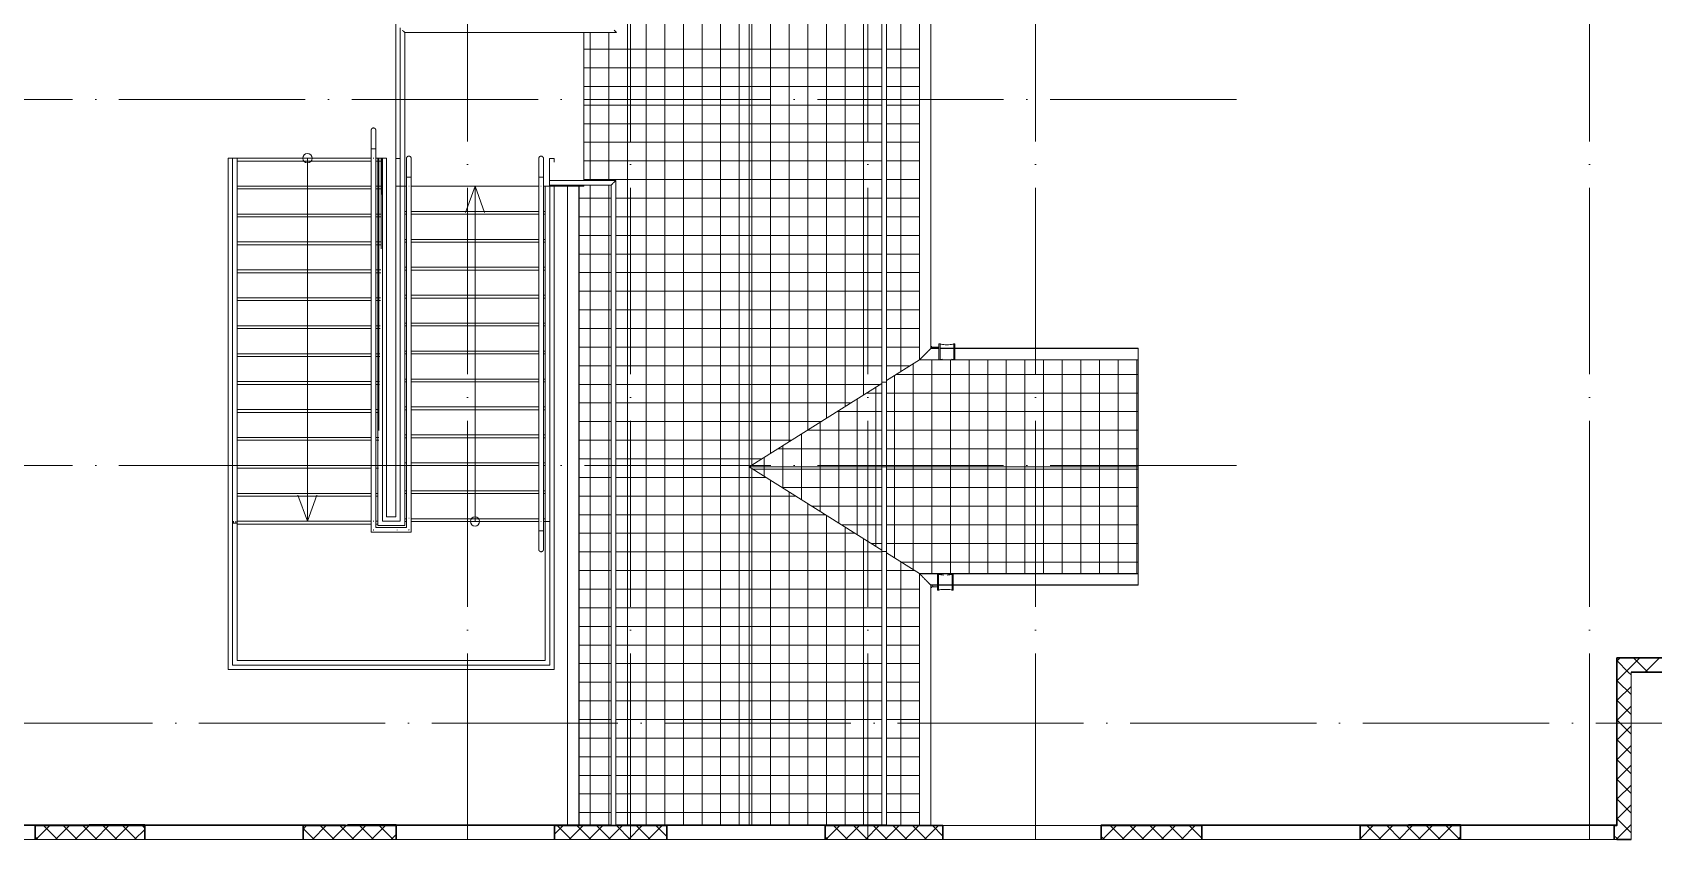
# Model space of a CAD drawing. Header units: millimetres. Extents: x -88595 to 880822, y -1054509 to -148035.
# Drawn here: x 410340 to 427750, y -267502 to -258832 of the extents above; entities that cross this region are included whole.
import ezdxf

# ---------------------------------------------------------------- set-up
doc = ezdxf.new("R2010")
doc.units = ezdxf.units.MM
doc.linetypes.add('ADSK_Линия сетки', pattern=[25, 20, -2.5, 0, -2.5])
for name, color, linetype, lineweight in [('Аннотация', 7, 'Continuous', 20), ('Крыша', 7, 'Continuous', 9), ('Крыша штриховка', 7, 'Continuous', 9), ('Лестницы', 7, 'Continuous', 9), ('Обобщенные модели', 7, 'Continuous', 18), ('Оборудование', 7, 'Continuous', 18), ('Ограждение', 7, 'Continuous', 9), ('Оси', 7, 'Continuous', 9), ('Перекрытие', 7, 'Continuous', 18), ('Стены внутренние', 7, 'Continuous', 18), ('Стены наружные', 7, 'Continuous', 18), ('Стены штриховка', 7, 'Continuous', 9), ('Узлы', 7, 'Continuous', 18)]:
    doc.layers.add(name, color=color, linetype=linetype, lineweight=lineweight)

# ---------------------------------------------------------------- blocks, each defined once
blk = doc.blocks.new('3 этаж')
at = {"layer": 'Аннотация', "lineweight": 20}
for p, q in [((426974, 665941), (426871, 665659)), ((426974, 665941), (427076, 665659)), ((425174, 662343), (425071, 662625)), ((425174, 662343), (425276, 662625))]:
    blk.add_line(p, q, dxfattribs=at)
for centre in [(425174, 666243), (426974, 662341)]:
    blk.add_circle(centre, 50, dxfattribs=at)
at = {"layer": 'Крыша'}
for p, q in [((431746, 674772), (431746, 664076)), ((431748, 674772), (431748, 664078)), ((431869, 674772), (431869, 664199)), ((431871, 664201), (431871, 674772)), ((429919, 659081), (429919, 669822)), ((427967, 665941), (427967, 659081)), ((427969, 659081), (427969, 665941)), ((428090, 659081), (428090, 665941)), ((428092, 659081), (428092, 665941)), ((431746, 664076), (431394, 663855)), ((431746, 664076), (434096, 664076)), ((431748, 664078), (434096, 664078)), ((431869, 664199), (431957, 664199)), ((431957, 664201), (431871, 664201)), ((432109, 664201), (431975, 664201)), ((431975, 664199), (432109, 664199)), ((434096, 664201), (432127, 664201)), ((432127, 664199), (434096, 664199)), ((434096, 664201), (434096, 661657)), ((431344, 663823), (429919, 662929)), ((431344, 662929), (429919, 662929)), ((429919, 662929), (431344, 662034)), ((434096, 662929), (431394, 662929)), ((431394, 662003), (431746, 661782)), ((434096, 661782), (431746, 661782)), ((431746, 661782), (431746, 659076)), ((431748, 661780), (431748, 659076)), ((434096, 661780), (431748, 661780)), ((431869, 661659), (431869, 659076)), ((431941, 661659), (431869, 661659)), ((431871, 659076), (431871, 661657)), ((431871, 661657), (431941, 661657)), ((432091, 661659), (431960, 661659)), ((431960, 661657), (432091, 661657)), ((434096, 661659), (432111, 661659)), ((432111, 661657), (434096, 661657))]:
    blk.add_line(p, q, dxfattribs=at)
for points in [[(431869, 664199), (431869, 664199), (431868, 664198), (431864, 664194), (431861, 664191), (431857, 664187), (431854, 664184), (431850, 664180), (431845, 664175), (431840, 664170), (431835, 664165), (431832, 664162), (431828, 664158), (431824, 664154), (431820, 664150), (431816, 664146), (431812, 664142), (431808, 664138), (431804, 664134), (431800, 664130), (431797, 664127), (431793, 664123), (431789, 664119), (431785, 664115), (431782, 664112), (431778, 664108), (431775, 664105), (431770, 664100), (431766, 664096), (431763, 664093), (431760, 664089), (431756, 664086), (431752, 664082), (431749, 664079), (431748, 664078), (431748, 664078)], [(431869, 661659), (431869, 661659), (431868, 661660), (431864, 661663), (431861, 661667), (431857, 661670), (431854, 661674), (431850, 661677), (431845, 661682), (431840, 661688), (431835, 661693), (431832, 661696), (431828, 661700), (431824, 661704), (431820, 661708), (431816, 661711), (431812, 661715), (431808, 661719), (431804, 661723), (431800, 661727), (431797, 661731), (431793, 661735), (431789, 661739), (431785, 661743), (431782, 661746), (431778, 661750), (431775, 661753), (431770, 661757), (431766, 661761), (431763, 661765), (431760, 661768), (431756, 661772), (431752, 661775), (431749, 661779), (431748, 661780), (431748, 661780)]]:
    blk.add_open_spline(points, degree=3, knots=[0, 0, 0, 0, 0.083333, 0.125, 0.166667, 0.208333, 0.229167, 0.25, 0.291667, 0.333333, 0.354167, 0.375, 0.395833, 0.416667, 0.4375, 0.458333, 0.479167, 0.5, 0.520833, 0.541667, 0.5625, 0.583333, 0.604167, 0.625, 0.645833, 0.666667, 0.6875, 0.708333, 0.75, 0.770833, 0.791667, 0.833333, 0.875, 0.916667, 1, 1, 1, 1], dxfattribs=at)
at = {"layer": 'Крыша штриховка', "linetype": 'Continuous'}
for p, q in [((428612, 673547), (428612, 659081)), ((428812, 673547), (428812, 659081)), ((429012, 673547), (429012, 659081)), ((429212, 673547), (429212, 659081)), ((430548, 663324), (430548, 673547)), ((430748, 663449), (430748, 673547)), ((430948, 663575), (430948, 673547)), ((431148, 663700), (431148, 673547)), ((431548, 663952), (431548, 673547)), ((429412, 669822), (429412, 659081)), ((429612, 669821), (429612, 659081)), ((429812, 669822), (429812, 659081)), ((429948, 662947), (429948, 669822)), ((430148, 663073), (430148, 669822)), ((430348, 663198), (430348, 669822)), ((428212, 667594), (428212, 666005)), ((428412, 667594), (428412, 666004)), ((428141, 667414), (429919, 667414)), ((431344, 667414), (429919, 667414)), ((431746, 667414), (431394, 667414)), ((428141, 667214), (429919, 667214)), ((431344, 667214), (429919, 667214)), ((431746, 667214), (431394, 667214)), ((428141, 667014), (429919, 667014)), ((431344, 667014), (429919, 667014)), ((431746, 667014), (431394, 667014)), ((428141, 666814), (429919, 666814)), ((431344, 666814), (429919, 666814)), ((431746, 666814), (431394, 666814)), ((428141, 666614), (429919, 666614)), ((431344, 666614), (429919, 666614)), ((431746, 666614), (431394, 666614)), ((428141, 666414), (429919, 666414)), ((431344, 666414), (429919, 666414)), ((431746, 666414), (431394, 666414)), ((428141, 666214), (429919, 666214)), ((431344, 666214), (429919, 666214)), ((431746, 666214), (431394, 666214)), ((428141, 666014), (429919, 666014)), ((428212, 665955), (428212, 659081)), ((428412, 665955), (428412, 659081)), ((431344, 666014), (429919, 666014)), ((431746, 666014), (431394, 666014)), ((428092, 665814), (428436, 665814)), ((428486, 665814), (429919, 665814)), ((431344, 665814), (429919, 665814)), ((431746, 665814), (431394, 665814)), ((428092, 665614), (428436, 665614)), ((428486, 665614), (429919, 665614)), ((431344, 665614), (429919, 665614)), ((431746, 665614), (431394, 665614)), ((428092, 665414), (428436, 665414)), ((428486, 665414), (429919, 665414)), ((431344, 665414), (429919, 665414)), ((431746, 665414), (431394, 665414)), ((428092, 665214), (428436, 665214)), ((428486, 665214), (429919, 665214)), ((431344, 665214), (429919, 665214)), ((431746, 665214), (431394, 665214)), ((428092, 665014), (428436, 665014)), ((428486, 665014), (429919, 665014)), ((431344, 665014), (429919, 665014)), ((431746, 665014), (431394, 665014)), ((428092, 664814), (428436, 664814)), ((428486, 664814), (429919, 664814)), ((431344, 664814), (429919, 664814)), ((431746, 664814), (431394, 664814)), ((428092, 664614), (428436, 664614)), ((428486, 664614), (429919, 664614)), ((431344, 664614), (429919, 664614)), ((431746, 664614), (431394, 664614)), ((428092, 664414), (428436, 664414)), ((428486, 664414), (429919, 664414)), ((431344, 664414), (429919, 664414)), ((431746, 664414), (431394, 664414)), ((428092, 664214), (428436, 664214)), ((428486, 664214), (429919, 664214)), ((431344, 664214), (429919, 664214)), ((431746, 664214), (431394, 664214)), ((431880, 664076), (431880, 662929)), ((432080, 664076), (432080, 662929)), ((432280, 664076), (432280, 662929)), ((432480, 664076), (432480, 662929)), ((432680, 664076), (432680, 662929)), ((432880, 664076), (432880, 662929)), ((433080, 664076), (433080, 662929)), ((433280, 664076), (433280, 662929)), ((433480, 664076), (433480, 662929)), ((433680, 664076), (433680, 662929)), ((433880, 664076), (433880, 662929)), ((434080, 664076), (434080, 662929)), ((428092, 664014), (428436, 664014)), ((428486, 664014), (429919, 664014)), ((431344, 664014), (429919, 664014)), ((431647, 664014), (431394, 664014)), ((431480, 663909), (431480, 662929)), ((434096, 663921), (431500, 663921)), ((431680, 664034), (431680, 662929)), ((428092, 663814), (428436, 663814)), ((428486, 663814), (429919, 663814)), ((431328, 663814), (429919, 663814)), ((431344, 663721), (431181, 663721)), ((431280, 663783), (431280, 662929)), ((434096, 663721), (431394, 663721)), ((428092, 663614), (428436, 663614)), ((428486, 663614), (429919, 663614)), ((431010, 663614), (429919, 663614)), ((431344, 663522), (430863, 663522)), ((430880, 663532), (430880, 662929)), ((431080, 663658), (431080, 662929)), ((434096, 663522), (431394, 663522)), ((428092, 663414), (428436, 663414)), ((428486, 663414), (429919, 663414)), ((430691, 663414), (429919, 663414)), ((430680, 663407), (430680, 662929)), ((428092, 663214), (428436, 663214)), ((428486, 663214), (429919, 663214)), ((430372, 663214), (429919, 663214)), ((430480, 663281), (430480, 662929)), ((431344, 663322), (430544, 663322)), ((434096, 663322), (431394, 663322)), ((428092, 663014), (428436, 663014)), ((428486, 663014), (429919, 663014)), ((430054, 663014), (429919, 663014)), ((430080, 663030), (430080, 662929)), ((431344, 663122), (430226, 663122)), ((430280, 663155), (430280, 662929)), ((434096, 663122), (431394, 663122)), ((429948, 659081), (429948, 662910)), ((429958, 662904), (431344, 662904)), ((430080, 662828), (430080, 662929)), ((430280, 662702), (430280, 662929)), ((430480, 662577), (430480, 662929)), ((430680, 662451), (430680, 662929)), ((430880, 662326), (430880, 662929)), ((431080, 662200), (431080, 662929)), ((431280, 662074), (431280, 662929)), ((431394, 662904), (434096, 662904)), ((431480, 661949), (431480, 662929)), ((431680, 661823), (431680, 662929)), ((431880, 661782), (431880, 662929)), ((432080, 661782), (432080, 662929)), ((432280, 661782), (432280, 662929)), ((432480, 661782), (432480, 662929)), ((432680, 661782), (432680, 662929)), ((432880, 661782), (432880, 662929)), ((433080, 661782), (433080, 662929)), ((433280, 661782), (433280, 662929)), ((433480, 661782), (433480, 662929)), ((433680, 661782), (433680, 662929)), ((433880, 661782), (433880, 662929)), ((434080, 661782), (434080, 662929)), ((428092, 662814), (428436, 662814)), ((428486, 662814), (429919, 662814)), ((430103, 662814), (429919, 662814)), ((430148, 659081), (430148, 662785)), ((430276, 662705), (431344, 662705)), ((430348, 659081), (430348, 662659)), ((431394, 662705), (434096, 662705)), ((428092, 662614), (428436, 662614)), ((428486, 662614), (429919, 662614)), ((430421, 662614), (429919, 662614)), ((430548, 659081), (430548, 662534)), ((430595, 662505), (431344, 662505)), ((431394, 662505), (434096, 662505)), ((428092, 662414), (428436, 662414)), ((428486, 662414), (429919, 662414)), ((430740, 662414), (429919, 662414)), ((430748, 659081), (430748, 662408)), ((430913, 662305), (431344, 662305)), ((431394, 662305), (434096, 662305)), ((428092, 662214), (428436, 662214)), ((428486, 662214), (429919, 662214)), ((431058, 662214), (429919, 662214)), ((430948, 659081), (430948, 662283)), ((431148, 659081), (431148, 662157)), ((428092, 662014), (428436, 662014)), ((428486, 662014), (429919, 662014)), ((431344, 662014), (429919, 662014)), ((431231, 662105), (431344, 662105)), ((431394, 662105), (434096, 662105)), ((428092, 661814), (428436, 661814)), ((428486, 661814), (429919, 661814)), ((431344, 661814), (429919, 661814)), ((431695, 661814), (431394, 661814)), ((431548, 659076), (431548, 661906)), ((431550, 661905), (434096, 661905)), ((428092, 661614), (428436, 661614)), ((428486, 661614), (429919, 661614)), ((431344, 661614), (429919, 661614)), ((431746, 661614), (431394, 661614)), ((428092, 661414), (428436, 661414)), ((428486, 661414), (429919, 661414)), ((431344, 661414), (429919, 661414)), ((431746, 661414), (431394, 661414)), ((428092, 661214), (428436, 661214)), ((428486, 661214), (429919, 661214)), ((431344, 661214), (429919, 661214)), ((431746, 661214), (431394, 661214)), ((428092, 661014), (428436, 661014)), ((428486, 661014), (429919, 661014)), ((431344, 661014), (429919, 661014)), ((431746, 661014), (431394, 661014)), ((428092, 660814), (428436, 660814)), ((428486, 660814), (429919, 660814)), ((431344, 660814), (429919, 660814)), ((431746, 660814), (431394, 660814)), ((428092, 660614), (428436, 660614)), ((428486, 660614), (429919, 660614)), ((431344, 660614), (429919, 660614)), ((431746, 660614), (431393, 660614)), ((428092, 660414), (428436, 660414)), ((428486, 660414), (429919, 660414)), ((431344, 660414), (429919, 660414)), ((431746, 660414), (431393, 660414)), ((428092, 660214), (428436, 660214)), ((428486, 660214), (429919, 660214)), ((431344, 660214), (429919, 660214)), ((431746, 660214), (431393, 660214)), ((428092, 660014), (428436, 660014)), ((428486, 660014), (429919, 660014)), ((431344, 660014), (429919, 660014)), ((431746, 660014), (431393, 660014)), ((428092, 659814), (428436, 659814)), ((428486, 659814), (429919, 659814)), ((431344, 659814), (429919, 659814)), ((431746, 659814), (431393, 659814)), ((428092, 659614), (428436, 659614)), ((428486, 659614), (429919, 659614)), ((431344, 659614), (429919, 659614)), ((431746, 659614), (431393, 659614)), ((428092, 659414), (428436, 659414)), ((428486, 659414), (429919, 659414)), ((431344, 659414), (429919, 659414)), ((431746, 659414), (431393, 659414)), ((428092, 659214), (428436, 659214)), ((428486, 659214), (429919, 659214)), ((431344, 659214), (429919, 659214)), ((431746, 659214), (431393, 659214)), ((431348, 659076), (431348, 659083))]:
    blk.add_line(p, q, dxfattribs=at)
at = {"layer": 'Лестницы'}
for p, q in [((424369, 666243), (424324, 666243)), ((424324, 666243), (424324, 662026)), ((425859, 666243), (424419, 666243)), ((425859, 666213), (424419, 666213)), ((425974, 666243), (425909, 666243)), ((425974, 666213), (425909, 666213)), ((426024, 666243), (425974, 666243)), ((425974, 666243), (425974, 665943)), ((426024, 666243), (426024, 662391)), ((426169, 666241), (426124, 666241)), ((426124, 666201), (426124, 666241)), ((427824, 666241), (427774, 666241)), ((427774, 666005), (427774, 666241)), ((427824, 666201), (427824, 666241)), ((427774, 665941), (427774, 665955)), ((425859, 665943), (424419, 665943)), ((425859, 665913), (424419, 665913)), ((425974, 665943), (425909, 665943)), ((425974, 665913), (425909, 665913)), ((425974, 665943), (425974, 665853)), ((426124, 662391), (426124, 665941)), ((427824, 662358), (427824, 665941)), ((425859, 665643), (424419, 665643)), ((425859, 665613), (424419, 665613)), ((425971, 665643), (425909, 665643)), ((425971, 665613), (425909, 665613)), ((426219, 665671), (426239, 665671)), ((426219, 665641), (426239, 665641)), ((426289, 665671), (427659, 665671)), ((426289, 665641), (427659, 665641)), ((427709, 665671), (427729, 665671)), ((427709, 665641), (427729, 665641)), ((425859, 665343), (424419, 665343)), ((425859, 665313), (424419, 665313)), ((425967, 665343), (425909, 665343)), ((425967, 665313), (425909, 665313)), ((426219, 665371), (426239, 665371)), ((426219, 665341), (426239, 665341)), ((426289, 665371), (427659, 665371)), ((426289, 665341), (427659, 665341)), ((427709, 665371), (427729, 665371)), ((427709, 665341), (427729, 665341)), ((425859, 665043), (424419, 665043)), ((425859, 665013), (424419, 665013)), ((425963, 665043), (425909, 665043)), ((425963, 665013), (425909, 665013)), ((426219, 665071), (426239, 665071)), ((426219, 665041), (426239, 665041)), ((426289, 665071), (427659, 665071)), ((426289, 665041), (427659, 665041)), ((427709, 665071), (427729, 665071)), ((427709, 665041), (427729, 665041)), ((425859, 664743), (424419, 664743)), ((425960, 664743), (425909, 664743)), ((426219, 664771), (426239, 664771)), ((426219, 664741), (426239, 664741)), ((426289, 664771), (427659, 664771)), ((426289, 664741), (427659, 664741)), ((427709, 664771), (427729, 664771)), ((427709, 664741), (427729, 664741)), ((425859, 664713), (424419, 664713)), ((425959, 664713), (425909, 664713)), ((425859, 664443), (424419, 664443)), ((425859, 664413), (424419, 664413)), ((425956, 664443), (425909, 664443)), ((425955, 664413), (425909, 664413)), ((426219, 664471), (426239, 664471)), ((426219, 664441), (426239, 664441)), ((426289, 664471), (427659, 664471)), ((426289, 664441), (427659, 664441)), ((427709, 664471), (427729, 664471)), ((427709, 664441), (427729, 664441)), ((425859, 664143), (424419, 664143)), ((425859, 664113), (424419, 664113)), ((425952, 664143), (425909, 664143)), ((425951, 664113), (425909, 664113)), ((426219, 664171), (426239, 664171)), ((426219, 664141), (426239, 664141)), ((426289, 664171), (427659, 664171)), ((426289, 664141), (427659, 664141)), ((427709, 664171), (427729, 664171)), ((427709, 664141), (427729, 664141)), ((426219, 663871), (426239, 663871)), ((426289, 663871), (427659, 663871)), ((427709, 663871), (427729, 663871)), ((425859, 663843), (424419, 663843)), ((425859, 663813), (424419, 663813)), ((425948, 663843), (425909, 663843)), ((425948, 663813), (425909, 663813)), ((426219, 663841), (426239, 663841)), ((426289, 663841), (427659, 663841)), ((427709, 663841), (427729, 663841)), ((425859, 663543), (424419, 663543)), ((425944, 663543), (425909, 663543)), ((426219, 663571), (426239, 663571)), ((426219, 663541), (426239, 663541)), ((426289, 663571), (427659, 663571)), ((426289, 663541), (427659, 663541)), ((427709, 663571), (427729, 663571)), ((427709, 663541), (427729, 663541)), ((425859, 663513), (424419, 663513)), ((425944, 663513), (425909, 663513)), ((425859, 663243), (424419, 663243)), ((425859, 663213), (424419, 663213)), ((425940, 663243), (425909, 663243)), ((425940, 663213), (425909, 663213)), ((426219, 663271), (426239, 663271)), ((426219, 663241), (426239, 663241)), ((426289, 663271), (427659, 663271)), ((426289, 663241), (427659, 663241)), ((427709, 663271), (427729, 663271)), ((427709, 663241), (427729, 663241)), ((425859, 662943), (424419, 662943)), ((425859, 662913), (424419, 662913)), ((425936, 662943), (425909, 662943)), ((425936, 662913), (425909, 662913)), ((426219, 662971), (426239, 662971)), ((426219, 662941), (426239, 662941)), ((426289, 662971), (427659, 662971)), ((426289, 662941), (427659, 662941)), ((427709, 662971), (427729, 662971)), ((427709, 662941), (427729, 662941)), ((426219, 662671), (426239, 662671)), ((426289, 662671), (427659, 662671)), ((427709, 662671), (427729, 662671)), ((425859, 662643), (424419, 662643)), ((425859, 662613), (424419, 662613)), ((425933, 662643), (425909, 662643)), ((425932, 662613), (425909, 662613)), ((426219, 662641), (426239, 662641)), ((426289, 662641), (427659, 662641)), ((427709, 662641), (427729, 662641)), ((424374, 662343), (424374, 662323)), ((425859, 662343), (424419, 662343)), ((425859, 662313), (424419, 662313)), ((425930, 662343), (425909, 662343)), ((425929, 662313), (425909, 662313)), ((426124, 662391), (426024, 662391)), ((426219, 662371), (426239, 662371)), ((426219, 662341), (426239, 662341)), ((426289, 662371), (427659, 662371)), ((426289, 662341), (427659, 662341)), ((427709, 662371), (427729, 662371)), ((427709, 662341), (427729, 662341)), ((427824, 660751), (427824, 662358)), ((424324, 662026), (424324, 660751)), ((424324, 660751), (427824, 660751))]:
    blk.add_line(p, q, dxfattribs=at)
at = {"layer": 'Обобщенные модели'}
for p, q in [((431877, 664225), (431875, 664225)), ((431875, 664225), (431875, 664215)), ((431875, 664213), (431875, 664215)), ((431877, 664213), (431875, 664213)), ((431877, 664215), (431877, 664225)), ((431877, 664215), (431877, 664213)), ((431956, 664213), (431915, 664213)), ((431957, 664213), (431915, 664213)), ((431956, 664213), (431957, 664213)), ((431968, 664248), (431957, 664248)), ((431957, 664248), (431957, 664078)), ((431968, 664248), (431968, 664078)), ((432117, 664078), (432117, 664248)), ((432127, 664248), (432117, 664248)), ((432127, 664078), (432127, 664248)), ((431957, 664078), (431968, 664078)), ((432117, 664078), (432127, 664078)), ((431952, 661774), (431941, 661774)), ((431941, 661774), (431941, 661604)), ((431952, 661774), (431952, 661604)), ((432100, 661604), (432100, 661774)), ((432111, 661774), (432100, 661774)), ((432111, 661604), (432111, 661774)), ((431875, 661637), (431875, 661639)), ((431875, 661639), (431877, 661639)), ((431875, 661637), (431875, 661627)), ((431875, 661627), (431877, 661627)), ((431877, 661639), (431877, 661637)), ((431877, 661627), (431877, 661637)), ((431899, 661639), (431940, 661639)), ((431899, 661639), (431941, 661639)), ((431941, 661639), (431940, 661639)), ((431941, 661604), (431952, 661604)), ((432100, 661604), (432111, 661604))]:
    blk.add_line(p, q, dxfattribs=at)
at = {"layer": 'Обобщенные модели', "extrusion": (0, 0, -1), "flags": 128}
for points in [[(-431957, 664213), (-431953, 664213), (-431948, 664213), (-431944, 664213), (-431939, 664213), (-431935, 664213), (-431931, 664213), (-431927, 664213), (-431923, 664213), (-431919, 664213), (-431915, 664213), (-431912, 664213), (-431908, 664213), (-431905, 664213), (-431902, 664213), (-431899, 664213), (-431896, 664213), (-431893, 664213), (-431891, 664213), (-431889, 664213), (-431887, 664213), (-431885, 664213), (-431883, 664213), (-431881, 664213), (-431880, 664213), (-431879, 664213), (-431878, 664213), (-431877, 664213), (-431876, 664213), (-431876, 664213), (-431876, 664213), (-431876, 664213)], [(-431876, 661639), (-431876, 661639), (-431876, 661639), (-431877, 661639), (-431877, 661639), (-431878, 661639), (-431879, 661639), (-431881, 661639), (-431882, 661639), (-431884, 661639), (-431886, 661639), (-431888, 661639), (-431890, 661639), (-431892, 661639), (-431895, 661639), (-431898, 661639), (-431901, 661639), (-431904, 661639), (-431907, 661639), (-431910, 661639), (-431914, 661639), (-431917, 661639), (-431921, 661639), (-431925, 661639), (-431929, 661639), (-431933, 661639), (-431938, 661639), (-431941, 661639)]]:
    blk.add_lwpolyline(points, dxfattribs=at)
at = {"layer": 'Обобщенные модели', "flags": 128}
for points in [[(432117, 664248), (432112, 664246), (432104, 664244), (432092, 664242), (432077, 664241), (432060, 664240), (432042, 664240), (432025, 664240), (432008, 664241), (431993, 664242), (431981, 664244), (431973, 664246), (431968, 664248)], [(431968, 664078), (431973, 664080), (431981, 664082), (431993, 664084), (431994, 664084)], [(432091, 664084), (432092, 664084), (432104, 664082), (432112, 664080), (432117, 664078)], [(432008, 661766), (431991, 661767), (431977, 661768), (431965, 661770), (431956, 661772), (431952, 661774)], [(432100, 661774), (432096, 661772), (432087, 661770), (432075, 661768), (432060, 661767), (432044, 661766)], [(431952, 661604), (431956, 661606), (431965, 661608), (431977, 661609), (431991, 661611), (432008, 661611), (432026, 661612), (432044, 661611), (432060, 661611), (432075, 661609), (432087, 661608), (432096, 661606), (432100, 661604)]]:
    blk.add_lwpolyline(points, dxfattribs=at)
at = {"layer": 'Обобщенные модели'}
for centre, radius, start, end in [((431876, 664163), 52, 75, 95.5726), ((431876, 664163), 50, 87.9373, 93.7152), ((431876, 661689), 52, 264.4274, 285), ((431876, 661689), 50, 264.5312, 273.3142)]:
    blk.add_arc(centre, radius, start, end, dxfattribs=at)
for centre, major_axis, start_param, end_param in [((431915, 664163), (0, -50), 3.141593, 3.845617), ((431915, 664163), (0, 50), 0, 0.704025), ((431899, 661689), (0, -50), 5.412959, 6.283185), ((431899, 661689), (0, 50), 2.271366, 3.141593)]:
    blk.add_ellipse(centre, major_axis=major_axis, ratio=0.309017, start_param=start_param, end_param=end_param, dxfattribs=at)
at = {"layer": 'Ограждение'}
for p, q in [((431344, 673547), (431344, 663839)), ((431394, 663839), (431394, 673547)), ((426169, 667644), (426169, 665941)), ((426219, 665941), (426219, 667594)), ((426219, 667594), (428494, 667594)), ((425859, 666343), (425859, 666242)), ((425909, 666343), (425859, 666343)), ((425859, 666343), (425859, 666243)), ((425886, 666343), (425881, 666343)), ((425881, 666343), (425884, 666343)), ((425884, 666343), (425886, 666343)), ((425909, 666242), (425909, 666343)), ((425909, 666343), (425909, 666243)), ((424369, 666243), (424419, 666243)), ((424369, 666243), (424369, 662343)), ((424419, 666243), (424419, 662343)), ((425859, 666243), (425859, 662343)), ((425859, 666237), (425859, 662337)), ((425909, 666243), (425909, 662343)), ((425909, 662337), (425909, 666237)), ((425929, 666243), (425979, 666243)), ((425929, 662343), (425929, 666243)), ((425941, 666243), (425966, 666243)), ((425941, 663317), (425941, 666243)), ((425966, 665269), (425966, 666243)), ((425979, 662346), (425979, 666243)), ((426239, 666041), (426239, 665947)), ((426239, 666041), (426289, 666041)), ((426239, 665941), (426239, 666041)), ((426266, 666041), (426261, 666041)), ((426261, 666041), (426264, 666041)), ((426264, 666041), (426266, 666041)), ((426289, 665947), (426289, 666041)), ((426289, 665941), (426289, 666041)), ((427659, 666041), (427659, 665947)), ((427659, 666041), (427709, 666041)), ((427659, 665941), (427659, 666041)), ((427686, 666041), (427681, 666041)), ((427681, 666041), (427684, 666041)), ((427684, 666041), (427686, 666041)), ((427709, 665947), (427709, 666041)), ((427709, 665941), (427709, 666041)), ((428487, 666005), (427774, 666005)), ((427774, 665955), (428437, 665955)), ((428436, 665954), (428436, 659076)), ((428485, 666004), (428486, 666004)), ((428486, 659076), (428486, 666004)), ((426169, 665941), (426219, 665941)), ((426169, 665941), (426169, 662346)), ((426219, 665941), (426219, 662296)), ((426239, 665947), (426239, 662382)), ((426239, 662376), (426239, 665941)), ((426289, 662382), (426289, 665947)), ((426289, 662376), (426289, 665941)), ((427659, 665947), (427659, 662347)), ((427659, 662341), (427659, 665941)), ((427709, 662347), (427709, 665947)), ((427709, 662341), (427709, 665941)), ((427729, 665941), (427779, 665941)), ((427729, 665941), (427729, 662341)), ((427779, 665941), (427779, 662341)), ((431344, 663839), (431344, 662929)), ((431394, 662929), (431394, 663839)), ((431344, 662929), (431344, 662019)), ((431394, 662019), (431394, 662929)), ((424369, 662343), (424369, 662323)), ((424369, 662323), (424419, 662323)), ((424369, 660796), (424369, 662323)), ((424419, 662323), (424369, 662323)), ((424381, 662343), (424381, 662323)), ((424406, 662343), (424406, 662323)), ((424419, 662343), (424419, 662323)), ((424419, 660846), (424419, 662323)), ((425859, 662343), (425859, 662226)), ((425859, 662337), (425859, 662226)), ((425909, 662343), (425909, 662276)), ((425909, 662276), (425909, 662337)), ((425929, 662296), (425929, 662343)), ((426219, 662296), (425929, 662296)), ((426169, 662346), (425979, 662346)), ((426239, 662377), (426239, 662276)), ((426239, 662276), (426239, 662376)), ((426289, 662226), (426289, 662377)), ((426289, 662226), (426289, 662376)), ((427659, 662341), (427659, 662241)), ((427659, 662241), (427659, 662341)), ((427709, 662241), (427709, 662341)), ((427709, 662241), (427709, 662341)), ((427729, 662341), (427729, 660846)), ((427779, 662341), (427729, 662341)), ((427779, 662341), (427779, 660796)), ((425859, 662226), (426138, 662226)), ((425859, 662226), (426138, 662226)), ((426138, 662276), (425909, 662276)), ((425909, 662276), (426138, 662276)), ((426138, 662276), (426239, 662276)), ((426138, 662226), (426289, 662226)), ((426239, 662276), (426163, 662276)), ((426163, 662226), (426289, 662226)), ((427659, 662241), (427709, 662241)), ((427681, 662241), (427686, 662241)), ((427684, 662241), (427681, 662241)), ((427686, 662241), (427684, 662241)), ((431344, 662019), (431344, 659083)), ((431394, 659083), (431394, 662019)), ((427779, 660796), (424369, 660796)), ((427729, 660846), (424419, 660846)), ((431344, 659083), (431394, 659083))]:
    blk.add_line(p, q, dxfattribs=at)
at = {"layer": 'Ограждение', "flags": 128}
for points in [[(426219, 667594), (426218, 667594), (426216, 667597), (426212, 667601), (426206, 667606), (426200, 667612), (426194, 667619)], [(428469, 667619), (428475, 667612), (428481, 667606), (428487, 667601), (428491, 667597), (428493, 667594), (428494, 667594)], [(425859, 666543), (425859, 666544), (425859, 666545), (425859, 666546), (425859, 666547), (425859, 666548), (425859, 666549), (425860, 666550), (425860, 666551), (425860, 666552), (425861, 666553), (425861, 666554), (425862, 666554), (425862, 666555), (425863, 666556), (425863, 666557), (425864, 666558), (425864, 666559), (425865, 666559), (425866, 666560), (425866, 666561), (425867, 666561), (425868, 666562), (425869, 666563), (425869, 666563), (425870, 666564), (425871, 666564), (425872, 666565), (425873, 666565), (425874, 666566), (425875, 666566), (425876, 666567), (425877, 666567), (425878, 666567), (425878, 666567), (425879, 666568), (425880, 666568), (425881, 666568), (425882, 666568), (425883, 666568), (425884, 666568)], [(425859, 666343), (425859, 666351), (425859, 666359), (425859, 666367), (425859, 666375), (425859, 666383), (425859, 666390), (425859, 666398), (425859, 666406), (425859, 666413), (425859, 666421), (425859, 666428), (425859, 666435), (425859, 666442), (425859, 666449), (425859, 666456), (425859, 666462), (425859, 666469), (425859, 666475), (425859, 666481), (425859, 666486), (425859, 666492), (425859, 666497), (425859, 666502), (425859, 666507), (425859, 666511), (425859, 666515), (425859, 666519), (425859, 666523), (425859, 666526), (425859, 666529), (425859, 666532), (425859, 666534), (425859, 666537), (425859, 666538), (425859, 666540), (425859, 666541), (425859, 666542), (425859, 666543), (425859, 666543), (425859, 666543)], [(425859, 666543), (425859, 666543), (425859, 666542), (425859, 666541), (425859, 666540), (425859, 666539), (425859, 666537), (425859, 666535), (425859, 666533), (425859, 666530), (425859, 666527), (425859, 666524), (425859, 666520), (425859, 666516), (425859, 666512), (425859, 666508), (425859, 666503), (425859, 666498), (425859, 666493), (425859, 666488), (425859, 666482), (425859, 666476), (425859, 666470), (425859, 666464), (425859, 666458), (425859, 666451), (425859, 666444), (425859, 666437), (425859, 666430), (425859, 666423), (425859, 666415), (425859, 666408), (425859, 666400), (425859, 666393), (425859, 666385), (425859, 666377), (425859, 666369), (425859, 666361), (425859, 666353), (425859, 666345), (425859, 666343)], [(425884, 666568), (425885, 666568), (425886, 666568), (425887, 666568), (425888, 666568), (425889, 666567), (425890, 666567), (425891, 666567), (425892, 666567), (425893, 666566), (425893, 666566), (425894, 666565), (425895, 666565), (425896, 666565), (425897, 666564), (425898, 666563), (425899, 666563), (425899, 666562), (425900, 666562), (425901, 666561), (425902, 666560), (425902, 666560), (425903, 666559), (425904, 666558), (425904, 666557), (425905, 666556), (425905, 666556), (425906, 666555), (425906, 666554), (425907, 666553), (425907, 666552), (425907, 666551), (425908, 666550), (425908, 666549), (425908, 666548), (425908, 666547), (425909, 666546), (425909, 666545), (425909, 666544), (425909, 666543), (425909, 666543)], [(425909, 666343), (425909, 666351), (425909, 666359), (425909, 666367), (425909, 666375), (425909, 666383), (425909, 666390), (425909, 666398), (425909, 666406), (425909, 666413), (425909, 666421), (425909, 666428), (425909, 666435), (425909, 666442), (425909, 666449), (425909, 666456), (425909, 666462), (425909, 666469), (425909, 666475), (425909, 666481), (425909, 666486), (425909, 666492), (425909, 666497), (425909, 666502), (425909, 666507), (425909, 666511), (425909, 666515), (425909, 666519), (425909, 666523), (425909, 666526), (425909, 666529), (425909, 666532), (425909, 666534), (425909, 666537), (425909, 666538), (425909, 666540), (425909, 666541), (425909, 666542), (425909, 666543), (425909, 666543), (425909, 666543)], [(425909, 666543), (425909, 666543), (425909, 666542), (425909, 666541), (425909, 666540), (425909, 666539), (425909, 666537), (425909, 666535), (425909, 666533), (425909, 666530), (425909, 666527), (425909, 666524), (425909, 666520), (425909, 666516), (425909, 666512), (425909, 666508), (425909, 666503), (425909, 666498), (425909, 666493), (425909, 666488), (425909, 666482), (425909, 666476), (425909, 666470), (425909, 666464), (425909, 666458), (425909, 666451), (425909, 666444), (425909, 666437), (425909, 666430), (425909, 666423), (425909, 666415), (425909, 666408), (425909, 666400), (425909, 666393), (425909, 666385), (425909, 666377), (425909, 666369), (425909, 666361), (425909, 666353), (425909, 666345), (425909, 666343)], [(426239, 666241), (426239, 666242), (426239, 666243), (426239, 666244), (426239, 666245), (426239, 666246), (426239, 666247), (426240, 666248), (426240, 666249), (426240, 666250), (426241, 666251), (426241, 666251), (426242, 666252), (426242, 666253), (426243, 666254), (426243, 666255), (426244, 666256), (426244, 666256), (426245, 666257), (426246, 666258), (426246, 666259), (426247, 666259), (426248, 666260), (426249, 666261), (426249, 666261), (426250, 666262), (426251, 666262), (426252, 666263), (426253, 666263), (426254, 666264), (426255, 666264), (426256, 666264), (426257, 666265), (426258, 666265), (426258, 666265), (426259, 666265), (426260, 666266), (426261, 666266), (426262, 666266), (426263, 666266), (426264, 666266)], [(426239, 666041), (426239, 666049), (426239, 666057), (426239, 666065), (426239, 666073), (426239, 666081), (426239, 666088), (426239, 666096), (426239, 666104), (426239, 666111), (426239, 666119), (426239, 666126), (426239, 666133), (426239, 666140), (426239, 666147), (426239, 666154), (426239, 666160), (426239, 666167), (426239, 666173), (426239, 666179), (426239, 666184), (426239, 666190), (426239, 666195), (426239, 666200), (426239, 666205), (426239, 666209), (426239, 666213), (426239, 666217), (426239, 666221), (426239, 666224), (426239, 666227), (426239, 666230), (426239, 666232), (426239, 666235), (426239, 666236), (426239, 666238), (426239, 666239), (426239, 666240), (426239, 666241), (426239, 666241), (426239, 666241)], [(426239, 666241), (426239, 666241), (426239, 666240), (426239, 666239), (426239, 666238), (426239, 666237), (426239, 666235), (426239, 666233), (426239, 666231), (426239, 666228), (426239, 666225), (426239, 666222), (426239, 666218), (426239, 666214), (426239, 666210), (426239, 666206), (426239, 666201), (426239, 666196), (426239, 666191), (426239, 666186), (426239, 666180), (426239, 666174), (426239, 666168), (426239, 666162), (426239, 666155), (426239, 666149), (426239, 666142), (426239, 666135), (426239, 666128), (426239, 666121), (426239, 666113), (426239, 666106), (426239, 666098), (426239, 666090), (426239, 666083), (426239, 666075), (426239, 666067), (426239, 666059), (426239, 666051), (426239, 666043), (426239, 666041)], [(426264, 666266), (426265, 666266), (426266, 666266), (426267, 666266), (426268, 666265), (426269, 666265), (426270, 666265), (426271, 666265), (426272, 666265), (426273, 666264), (426273, 666264), (426274, 666263), (426275, 666263), (426276, 666262), (426277, 666262), (426278, 666261), (426279, 666261), (426279, 666260), (426280, 666260), (426281, 666259), (426282, 666258), (426282, 666257), (426283, 666257), (426284, 666256), (426284, 666255), (426285, 666254), (426285, 666253), (426286, 666253), (426286, 666252), (426287, 666251), (426287, 666250), (426287, 666249), (426288, 666248), (426288, 666247), (426288, 666246), (426288, 666245), (426289, 666244), (426289, 666243), (426289, 666242), (426289, 666241), (426289, 666241)], [(426289, 666041), (426289, 666049), (426289, 666057), (426289, 666065), (426289, 666073), (426289, 666081), (426289, 666088), (426289, 666096), (426289, 666104), (426289, 666111), (426289, 666119), (426289, 666126), (426289, 666133), (426289, 666140), (426289, 666147), (426289, 666154), (426289, 666160), (426289, 666167), (426289, 666173), (426289, 666179), (426289, 666184), (426289, 666190), (426289, 666195), (426289, 666200), (426289, 666205), (426289, 666209), (426289, 666213), (426289, 666217), (426289, 666221), (426289, 666224), (426289, 666227), (426289, 666230), (426289, 666232), (426289, 666235), (426289, 666236), (426289, 666238), (426289, 666239), (426289, 666240), (426289, 666241), (426289, 666241), (426289, 666241)], [(426289, 666241), (426289, 666241), (426289, 666240), (426289, 666239), (426289, 666238), (426289, 666237), (426289, 666235), (426289, 666233), (426289, 666231), (426289, 666228), (426289, 666225), (426289, 666222), (426289, 666218), (426289, 666214), (426289, 666210), (426289, 666206), (426289, 666201), (426289, 666196), (426289, 666191), (426289, 666186), (426289, 666180), (426289, 666174), (426289, 666168), (426289, 666162), (426289, 666155), (426289, 666149), (426289, 666142), (426289, 666135), (426289, 666128), (426289, 666121), (426289, 666113), (426289, 666106), (426289, 666098), (426289, 666090), (426289, 666083), (426289, 666075), (426289, 666067), (426289, 666059), (426289, 666051), (426289, 666043), (426289, 666041)], [(427659, 666241), (427659, 666242), (427659, 666243), (427659, 666244), (427659, 666244), (427659, 666245), (427659, 666246), (427660, 666247), (427660, 666248), (427660, 666249), (427661, 666250), (427661, 666251), (427662, 666252), (427662, 666253), (427663, 666254), (427663, 666255), (427664, 666255), (427664, 666256), (427665, 666257), (427666, 666258), (427666, 666258), (427667, 666259), (427668, 666260), (427669, 666260), (427669, 666261), (427670, 666262), (427671, 666262), (427672, 666263), (427673, 666263), (427674, 666263), (427675, 666264), (427676, 666264), (427677, 666264), (427678, 666265), (427678, 666265), (427679, 666265), (427680, 666265), (427681, 666265), (427682, 666265), (427683, 666266), (427684, 666266)], [(427659, 666041), (427659, 666049), (427659, 666056), (427659, 666064), (427659, 666072), (427659, 666080), (427659, 666088), (427659, 666096), (427659, 666103), (427659, 666111), (427659, 666118), (427659, 666126), (427659, 666133), (427659, 666140), (427659, 666147), (427659, 666153), (427659, 666160), (427659, 666166), (427659, 666172), (427659, 666178), (427659, 666184), (427659, 666189), (427659, 666195), (427659, 666200), (427659, 666204), (427659, 666209), (427659, 666213), (427659, 666217), (427659, 666221), (427659, 666224), (427659, 666227), (427659, 666230), (427659, 666232), (427659, 666234), (427659, 666236), (427659, 666238), (427659, 666239), (427659, 666240), (427659, 666240), (427659, 666240), (427659, 666241)], [(427659, 666241), (427659, 666240), (427659, 666240), (427659, 666239), (427659, 666238), (427659, 666237), (427659, 666235), (427659, 666233), (427659, 666230), (427659, 666228), (427659, 666225), (427659, 666221), (427659, 666218), (427659, 666214), (427659, 666210), (427659, 666206), (427659, 666201), (427659, 666196), (427659, 666191), (427659, 666185), (427659, 666180), (427659, 666174), (427659, 666168), (427659, 666162), (427659, 666155), (427659, 666149), (427659, 666142), (427659, 666135), (427659, 666128), (427659, 666120), (427659, 666113), (427659, 666105), (427659, 666098), (427659, 666090), (427659, 666082), (427659, 666075), (427659, 666067), (427659, 666059), (427659, 666051), (427659, 666043), (427659, 666041)], [(427684, 666266), (427685, 666265), (427686, 666265), (427687, 666265), (427688, 666265), (427689, 666265), (427690, 666265), (427691, 666265), (427692, 666264), (427693, 666264), (427693, 666264), (427694, 666263), (427695, 666263), (427696, 666262), (427697, 666262), (427698, 666261), (427699, 666261), (427699, 666260), (427700, 666259), (427701, 666259), (427702, 666258), (427702, 666257), (427703, 666256), (427704, 666256), (427704, 666255), (427705, 666254), (427705, 666253), (427706, 666252), (427706, 666251), (427707, 666250), (427707, 666250), (427707, 666249), (427708, 666248), (427708, 666247), (427708, 666246), (427708, 666245), (427709, 666244), (427709, 666243), (427709, 666242), (427709, 666241), (427709, 666241)], [(427709, 666041), (427709, 666049), (427709, 666056), (427709, 666064), (427709, 666072), (427709, 666080), (427709, 666088), (427709, 666096), (427709, 666103), (427709, 666111), (427709, 666118), (427709, 666126), (427709, 666133), (427709, 666140), (427709, 666147), (427709, 666153), (427709, 666160), (427709, 666166), (427709, 666172), (427709, 666178), (427709, 666184), (427709, 666189), (427709, 666195), (427709, 666200), (427709, 666204), (427709, 666209), (427709, 666213), (427709, 666217), (427709, 666221), (427709, 666224), (427709, 666227), (427709, 666230), (427709, 666232), (427709, 666234), (427709, 666236), (427709, 666238), (427709, 666239), (427709, 666240), (427709, 666240), (427709, 666240), (427709, 666241)], [(427709, 666241), (427709, 666240), (427709, 666240), (427709, 666239), (427709, 666238), (427709, 666237), (427709, 666235), (427709, 666233), (427709, 666230), (427709, 666228), (427709, 666225), (427709, 666221), (427709, 666218), (427709, 666214), (427709, 666210), (427709, 666206), (427709, 666201), (427709, 666196), (427709, 666191), (427709, 666185), (427709, 666180), (427709, 666174), (427709, 666168), (427709, 666162), (427709, 666155), (427709, 666149), (427709, 666142), (427709, 666135), (427709, 666128), (427709, 666120), (427709, 666113), (427709, 666105), (427709, 666098), (427709, 666090), (427709, 666082), (427709, 666075), (427709, 666067), (427709, 666059), (427709, 666051), (427709, 666043), (427709, 666041)], [(427774, 665955), (427774, 665956), (427774, 665958), (427774, 665962), (427774, 665967), (427774, 665974), (427774, 665980), (427774, 665986), (427774, 665992), (427774, 665998), (427774, 666002), (427774, 666004), (427774, 666005)], [(428436, 665954), (428437, 665955), (428439, 665958), (428443, 665962), (428449, 665967), (428455, 665974), (428461, 665980)], [(428487, 666005), (428486, 666004), (428483, 666002), (428479, 665998), (428474, 665992), (428468, 665986), (428461, 665980)], [(427659, 662241), (427659, 662233), (427659, 662225), (427659, 662217), (427659, 662209), (427659, 662201), (427659, 662193), (427659, 662186), (427659, 662178), (427659, 662170), (427659, 662163), (427659, 662156), (427659, 662148), (427659, 662141), (427659, 662135), (427659, 662128), (427659, 662121), (427659, 662115), (427659, 662109), (427659, 662103), (427659, 662097), (427659, 662092), (427659, 662087), (427659, 662082), (427659, 662077), (427659, 662072), (427659, 662068), (427659, 662064), (427659, 662061), (427659, 662057), (427659, 662054), (427659, 662052), (427659, 662049), (427659, 662047), (427659, 662045), (427659, 662044), (427659, 662042), (427659, 662042), (427659, 662041), (427659, 662041), (427659, 662041)], [(427659, 662041), (427659, 662041), (427659, 662041), (427659, 662042), (427659, 662043), (427659, 662045), (427659, 662047), (427659, 662049), (427659, 662051), (427659, 662054), (427659, 662057), (427659, 662060), (427659, 662063), (427659, 662067), (427659, 662071), (427659, 662076), (427659, 662080), (427659, 662085), (427659, 662090), (427659, 662096), (427659, 662101), (427659, 662107), (427659, 662113), (427659, 662120), (427659, 662126), (427659, 662133), (427659, 662140), (427659, 662147), (427659, 662154), (427659, 662161), (427659, 662168), (427659, 662176), (427659, 662183), (427659, 662191), (427659, 662199), (427659, 662207), (427659, 662215), (427659, 662223), (427659, 662231), (427659, 662239), (427659, 662241)], [(427709, 662241), (427709, 662233), (427709, 662225), (427709, 662217), (427709, 662209), (427709, 662201), (427709, 662193), (427709, 662186), (427709, 662178), (427709, 662170), (427709, 662163), (427709, 662156), (427709, 662148), (427709, 662141), (427709, 662135), (427709, 662128), (427709, 662121), (427709, 662115), (427709, 662109), (427709, 662103), (427709, 662097), (427709, 662092), (427709, 662087), (427709, 662082), (427709, 662077), (427709, 662072), (427709, 662068), (427709, 662064), (427709, 662061), (427709, 662057), (427709, 662054), (427709, 662052), (427709, 662049), (427709, 662047), (427709, 662045), (427709, 662044), (427709, 662042), (427709, 662042), (427709, 662041), (427709, 662041), (427709, 662041)], [(427709, 662041), (427709, 662041), (427709, 662041), (427709, 662042), (427709, 662043), (427709, 662045), (427709, 662047), (427709, 662049), (427709, 662051), (427709, 662054), (427709, 662057), (427709, 662060), (427709, 662063), (427709, 662067), (427709, 662071), (427709, 662076), (427709, 662080), (427709, 662085), (427709, 662090), (427709, 662096), (427709, 662101), (427709, 662107), (427709, 662113), (427709, 662120), (427709, 662126), (427709, 662133), (427709, 662140), (427709, 662147), (427709, 662154), (427709, 662161), (427709, 662168), (427709, 662176), (427709, 662183), (427709, 662191), (427709, 662199), (427709, 662207), (427709, 662215), (427709, 662223), (427709, 662231), (427709, 662239), (427709, 662241)], [(427684, 662016), (427683, 662016), (427682, 662016), (427681, 662016), (427680, 662016), (427679, 662016), (427678, 662016), (427677, 662017), (427676, 662017), (427675, 662017), (427674, 662018), (427673, 662018), (427672, 662019), (427671, 662019), (427670, 662020), (427670, 662020), (427669, 662021), (427668, 662021), (427667, 662022), (427666, 662023), (427666, 662023), (427665, 662024), (427664, 662025), (427664, 662026), (427663, 662026), (427663, 662027), (427662, 662028), (427662, 662029), (427661, 662030), (427661, 662031), (427660, 662032), (427660, 662033), (427660, 662034), (427659, 662035), (427659, 662036), (427659, 662037), (427659, 662038), (427659, 662039), (427659, 662040), (427659, 662041), (427659, 662041)], [(427709, 662041), (427709, 662040), (427709, 662039), (427709, 662038), (427708, 662037), (427708, 662036), (427708, 662035), (427708, 662034), (427707, 662033), (427707, 662032), (427707, 662031), (427706, 662030), (427706, 662029), (427705, 662028), (427705, 662027), (427704, 662027), (427704, 662026), (427703, 662025), (427703, 662024), (427702, 662024), (427701, 662023), (427700, 662022), (427700, 662022), (427699, 662021), (427698, 662020), (427697, 662020), (427696, 662019), (427695, 662019), (427695, 662018), (427694, 662018), (427693, 662017), (427692, 662017), (427691, 662017), (427690, 662017), (427689, 662016), (427688, 662016), (427687, 662016), (427686, 662016), (427685, 662016), (427684, 662016), (427684, 662016)]]:
    blk.add_lwpolyline(points, dxfattribs=at)
at = {"layer": 'Ограждение'}
for points in [[(425882, 666243), (425882, 666243), (425884, 666243), (425885, 666243), (425886, 666243)], [(426266, 665941), (426265, 665941), (426264, 665941), (426262, 665941), (426262, 665941)], [(427686, 665941), (427685, 665941), (427684, 665941), (427682, 665941), (427682, 665941)], [(425886, 662343), (425885, 662343), (425884, 662343), (425882, 662343), (425882, 662343)], [(426262, 662376), (426262, 662376), (426264, 662376), (426265, 662376), (426266, 662376)], [(427686, 662341), (427685, 662341), (427684, 662341), (427682, 662341), (427682, 662341)], [(426138, 662248), (426138, 662249), (426138, 662251), (426138, 662252), (426138, 662253)]]:
    blk.add_open_spline(points, degree=3, dxfattribs=at)
for points, knots in [([(431394, 663839), (431394, 663839), (431393, 663839), (431391, 663839), (431387, 663839), (431380, 663839), (431369, 663839), (431356, 663839), (431346, 663839), (431344, 663839), (431344, 663839)], [0, 0, 0, 0, 0.083333, 0.166667, 0.25, 0.333333, 0.5, 0.666667, 0.833333, 1, 1, 1, 1]), ([(431394, 662929), (431394, 662929), (431393, 662929), (431391, 662929), (431387, 662929), (431380, 662929), (431369, 662929), (431356, 662929), (431346, 662929), (431344, 662929), (431344, 662929)], [0, 0, 0, 0, 0.083333, 0.166667, 0.25, 0.333333, 0.5, 0.666667, 0.833333, 1, 1, 1, 1]), ([(425881, 662248), (425882, 662249), (425882, 662249), (425884, 662251), (425885, 662252), (425886, 662253), (425886, 662253)], [0.4701827, 0.4701827, 0.4701827, 0.4701827, 0.47916667, 0.5, 0.52083333, 0.5298173, 0.5298173, 0.5298173, 0.5298173]), ([(426266, 662248), (426266, 662249), (426265, 662249), (426264, 662251), (426262, 662252), (426262, 662253), (426261, 662253)], [0.4701827, 0.4701827, 0.4701827, 0.4701827, 0.47916667, 0.5, 0.52083333, 0.5298173, 0.5298173, 0.5298173, 0.5298173]), ([(431394, 662019), (431394, 662019), (431393, 662019), (431391, 662019), (431387, 662019), (431380, 662019), (431369, 662019), (431356, 662019), (431346, 662019), (431344, 662019), (431344, 662019)], [0, 0, 0, 0, 0.083333, 0.166667, 0.25, 0.333333, 0.5, 0.666667, 0.833333, 1, 1, 1, 1])]:
    blk.add_open_spline(points, degree=3, knots=knots, dxfattribs=at)
at = {"layer": 'Оси', "linetype": 'ADSK_Линия сетки', "ltscale": 100}
for p, q in [((426894, 695925), (426894, 629948)), ((428644, 695925), (428644, 629948)), ((431194, 695925), (431194, 629948)), ((432994, 695925), (432994, 629948)), ((438944, 695925), (438944, 631218)), ((435151, 666874), (389072, 666874)), ((435151, 662944), (389072, 662944)), ((466011, 660174), (389072, 660174))]:
    blk.add_line(p, q, dxfattribs=at)
at = {"layer": 'Перекрытие', "color": 49, "true_color": 0x464646}
for p, q in [((426124, 667689), (426124, 666241)), ((428141, 666005), (428141, 667594)), ((426124, 666201), (426124, 665941)), ((428141, 665941), (428141, 665955)), ((426124, 665941), (426169, 665941)), ((426219, 665941), (426239, 665941)), ((426289, 665941), (427659, 665941)), ((427709, 665941), (427729, 665941)), ((427779, 665941), (428141, 665941))]:
    blk.add_line(p, q, dxfattribs=at)
at = {"layer": 'Стены внутренние', "lineweight": 30}
for p, q in [((439237, 660876), (440694, 660876)), ((439237, 660876), (439237, 659076)), ((440694, 660724), (439389, 660724)), ((423429, 659076), (422249, 659076)), ((422249, 659076), (422249, 658924)), ((423429, 658924), (423429, 659076)), ((425604, 659076), (425129, 659076)), ((425129, 659076), (425129, 658924)), ((426129, 658924), (426129, 659076)), ((429034, 659076), (427829, 659076)), ((427829, 659076), (427829, 658924)), ((429034, 658924), (429034, 659076)), ((431999, 659076), (430734, 659076)), ((430734, 659076), (430734, 658924)), ((431999, 658924), (431999, 659076)), ((434779, 659076), (433699, 659076)), ((433699, 659076), (433699, 658924)), ((434779, 658924), (434779, 659076)), ((436999, 659076), (436479, 659076)), ((436479, 659076), (436479, 658924)), ((437559, 658924), (437559, 659076)), ((439237, 659076), (439209, 659076)), ((439209, 659076), (439209, 658924)), ((439237, 658924), (439389, 658924))]:
    blk.add_line(p, q, dxfattribs=at)
at = {"layer": 'Стены внутренние', "linetype": 'Continuous', "lineweight": 9}
for p, q in [((439239, 660845), (439268, 660874)), ((439358, 660724), (439239, 660843)), ((439330, 660724), (439480, 660874)), ((439570, 660724), (439420, 660874)), ((439542, 660724), (439692, 660874)), ((439237, 660664), (439239, 660664)), ((439239, 660633), (439330, 660724)), ((439389, 660481), (439239, 660631)), ((439239, 660420), (439389, 660570)), ((439389, 660693), (439358, 660724)), ((439389, 660269), (439239, 660419)), ((439237, 660359), (439239, 660359)), ((439239, 660299), (439237, 660295)), ((439239, 660208), (439389, 660358)), ((439389, 660056), (439239, 660206)), ((439239, 659996), (439389, 660146)), ((439237, 659953), (439239, 659953)), ((439389, 659844), (439239, 659994)), ((439239, 659784), (439389, 659934)), ((439239, 659824), (439237, 659827)), ((439389, 659632), (439239, 659782)), ((439243, 659576), (439389, 659722)), ((439237, 659546), (439239, 659546)), ((439239, 659572), (439243, 659576)), ((439389, 659420), (439239, 659570)), ((439239, 659360), (439389, 659510)), ((439389, 659208), (439239, 659358)), ((439237, 659242), (439239, 659242)), ((439239, 659214), (439237, 659217)), ((439239, 659148), (439389, 659298)), ((422257, 658924), (422407, 659074)), ((422309, 659074), (422308, 659076)), ((422490, 658924), (422340, 659074)), ((422460, 659076), (422459, 659074)), ((422469, 658924), (422619, 659074)), ((422702, 658924), (422552, 659074)), ((422681, 658924), (422831, 659074)), ((422914, 658924), (422764, 659074)), ((422893, 658924), (423043, 659074)), ((423127, 658924), (422977, 659074)), ((423105, 658924), (423255, 659074)), ((423339, 658924), (423189, 659074)), ((423317, 658924), (423427, 659033)), ((423365, 659074), (423363, 659076)), ((423427, 659048), (423401, 659074)), ((425131, 659040), (425164, 659074)), ((425248, 658924), (425131, 659041)), ((425227, 658924), (425377, 659074)), ((425276, 659076), (425275, 659074)), ((425460, 658924), (425310, 659074)), ((425439, 658924), (425589, 659074)), ((425672, 658924), (425522, 659074)), ((425651, 658924), (425801, 659074)), ((425884, 658924), (425734, 659074)), ((425863, 658924), (426013, 659074)), ((426096, 658924), (425946, 659074)), ((427829, 658981), (427922, 659074)), ((428006, 658924), (427856, 659074)), ((427984, 658924), (428134, 659074)), ((428218, 658924), (428068, 659074)), ((428196, 658924), (428346, 659074)), ((428430, 658924), (428280, 659074)), ((428409, 658924), (428559, 659074)), ((428642, 658924), (428492, 659074)), ((428621, 658924), (428771, 659074)), ((428644, 659074), (428643, 659076)), ((428854, 658924), (428704, 659074)), ((428833, 658924), (428983, 659074)), ((429034, 658956), (428916, 659074)), ((428996, 659074), (428995, 659076)), ((430742, 658924), (430892, 659074)), ((430975, 658924), (430825, 659074)), ((430954, 658924), (431104, 659074)), ((431188, 658924), (431038, 659074)), ((431166, 658924), (431316, 659074)), ((431400, 658924), (431250, 659074)), ((431378, 658924), (431528, 659074)), ((431460, 659074), (431458, 659076)), ((431612, 658924), (431462, 659074)), ((431591, 658924), (431741, 659074)), ((431824, 658924), (431674, 659074)), ((431803, 658924), (431953, 659074)), ((431999, 658961), (431886, 659074)), ((433712, 658924), (433862, 659074)), ((433945, 658924), (433795, 659074)), ((433923, 659074), (433922, 659076)), ((433924, 658924), (434074, 659074)), ((434157, 658924), (434007, 659074)), ((434136, 658924), (434286, 659074)), ((434370, 658924), (434220, 659074)), ((434275, 659074), (434275, 659075)), ((434348, 658924), (434498, 659074)), ((434582, 658924), (434432, 659074)), ((434560, 658924), (434710, 659074)), ((434779, 658939), (434644, 659074)), ((436479, 658933), (436620, 659074)), ((436703, 658924), (436553, 659074)), ((436682, 658924), (436832, 659074)), ((436739, 659074), (436738, 659076)), ((436915, 658924), (436765, 659074)), ((436890, 659076), (436889, 659074)), ((436894, 658924), (437044, 659074)), ((437127, 658924), (436977, 659074)), ((437106, 658924), (437256, 659074)), ((437339, 658924), (437189, 659074)), ((437318, 658924), (437468, 659074)), ((437552, 658924), (437402, 659074)), ((439211, 659031), (439209, 659028)), ((439389, 658996), (439239, 659146)), ((439239, 658936), (439389, 659086)), ((422278, 658924), (422249, 658953)), ((426075, 658924), (426129, 658978)), ((430763, 658924), (430734, 658953)), ((433733, 658924), (433699, 658958)), ((434772, 658924), (434779, 658930)), ((436491, 658924), (436479, 658936)), ((437530, 658924), (437559, 658953)), ((439239, 658934), (439209, 658964)), ((439227, 658924), (439239, 658936)), ((439249, 658924), (439239, 658934))]:
    blk.add_line(p, q, dxfattribs=at)
at = {"layer": 'Стены внутренние'}
for p, q in [((439389, 660724), (439389, 658924)), ((420651, 659076), (422249, 659076)), ((423429, 659076), (425129, 659076)), ((426129, 659076), (427829, 659076)), ((429034, 659076), (430734, 659076)), ((431999, 659076), (433699, 659076)), ((437559, 659076), (439209, 659076)), ((420651, 658924), (439209, 658924))]:
    blk.add_line(p, q, dxfattribs=at)
at = {"layer": 'Стены наружные'}
for p, q in [((420651, 659081), (422829, 659081)), ((423429, 659081), (425584, 659081)), ((425584, 659076), (425584, 659081)), ((426129, 659081), (428436, 659081)), ((426169, 659081), (426169, 659076)), ((427869, 659076), (427869, 659081)), ((428486, 659081), (431346, 659081)), ((428495, 659076), (428495, 659081)), ((431346, 659076), (431346, 659081)), ((433699, 659081), (436999, 659081)), ((433699, 659076), (433699, 659081)), ((434229, 659076), (434229, 659081)), ((434244, 659076), (434244, 659081)), ((434779, 659081), (434779, 659076)), ((436479, 659076), (434779, 659076)), ((436479, 659076), (436479, 659081)), ((436993, 659076), (436993, 659081)), ((437559, 659081), (439237, 659081))]:
    blk.add_line(p, q, dxfattribs=at)
at = {"layer": 'Стены наружные', "lineweight": 30}
for p, q in [((423429, 659081), (422829, 659081)), ((422829, 659081), (422829, 659076)), ((423429, 659076), (423429, 659081)), ((426129, 659081), (425604, 659081)), ((425604, 659081), (425604, 659076)), ((425604, 659076), (426129, 659076)), ((426129, 659076), (426129, 659081)), ((437559, 659081), (436999, 659081)), ((436999, 659081), (436999, 659076)), ((436999, 659076), (437559, 659076)), ((437559, 659076), (437559, 659081))]:
    blk.add_line(p, q, dxfattribs=at)
at = {"layer": 'Стены наружные', "linetype": 'Continuous', "lineweight": 9}
blk.add_line((423363, 659076), (423361, 659081), dxfattribs=at)
at = {"layer": 'Стены штриховка'}
for p, q in [((439237, 660874), (440692, 660874)), ((439239, 659074), (439239, 660876)), ((422249, 659000), (422251, 659000)), ((423427, 659074), (422251, 659074)), ((422251, 659074), (422251, 659000)), ((423427, 659000), (423427, 659074)), ((423427, 659000), (423429, 659000)), ((425129, 659000), (425131, 659000)), ((426127, 659074), (425131, 659074)), ((425131, 659074), (425131, 659000)), ((426127, 659000), (426127, 659074)), ((426127, 659000), (426129, 659000)), ((427829, 659000), (427831, 659000)), ((429032, 659074), (427831, 659074)), ((427831, 659074), (427831, 659000)), ((429032, 659000), (429032, 659074)), ((429032, 659000), (429034, 659000)), ((430734, 659000), (430736, 659000)), ((431997, 659074), (430736, 659074)), ((430736, 659074), (430736, 659000)), ((431997, 659000), (431997, 659074)), ((431997, 659000), (431999, 659000)), ((433699, 659000), (433701, 659000)), ((434777, 659074), (433701, 659074)), ((433701, 659074), (433701, 659000)), ((434777, 659000), (434777, 659074)), ((434777, 659000), (434779, 659000)), ((436479, 659000), (436481, 659000)), ((437557, 659074), (436481, 659074)), ((436481, 659074), (436481, 659000)), ((437557, 659000), (437557, 659074)), ((437557, 659000), (437559, 659000)), ((439209, 659000), (439211, 659000)), ((439211, 659074), (439211, 659000)), ((439239, 659074), (439211, 659074)), ((439237, 659074), (439237, 659076)), ((439209, 658924), (439237, 658924))]:
    blk.add_line(p, q, dxfattribs=at)
at = {"layer": 'Узлы'}
for p, q in [((425174, 666243), (425174, 662343)), ((426974, 662341), (426974, 665941))]:
    blk.add_line(p, q, dxfattribs=at)

msp = doc.modelspace()

# ---------------------------------------------------------------- block references
at = {"layer": 'Оборудование', "color": 5, "true_color": 0x0000ff}
msp.add_blockref('3 этаж', (-11881, -926426), dxfattribs=at)

doc.saveas('drawing.dxf')
